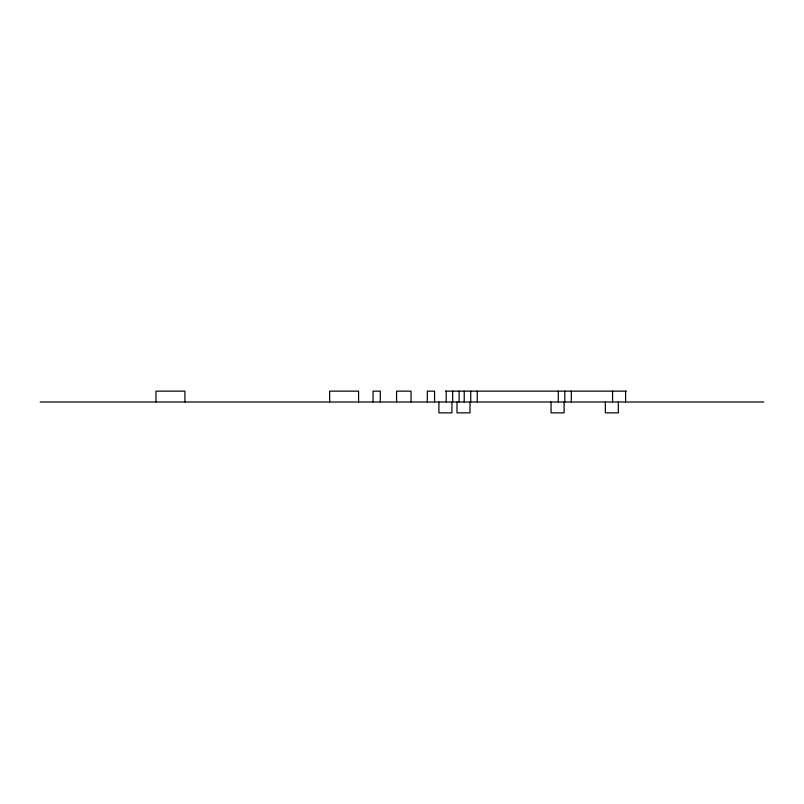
<?xml version="1.0" encoding="UTF-8"?>
<svg xmlns="http://www.w3.org/2000/svg" width="804" height="804" viewBox="0 0 804 804"><rect width="100%" height="100%" fill="white"/><g stroke="black" fill="none" stroke-linecap="round" stroke-linejoin="round"><path stroke-width="1.21" d="M445.416 391.146L626.316 391.146M40.2 402L763.8 402M625.592 391.146L625.592 402M618.336 402L618.336 412.854L605.352 412.854L605.352 402M612.568 391.146L612.568 402M571.322 391.146L571.322 402M564.81 391.146L564.81 402M564.086 402L564.086 412.854L551.062 412.854L551.062 402M558.298 391.146L558.298 402M477.254 391.146L477.254 402M470.742 391.146L470.742 402M470.018 402L470.018 412.854L456.994 412.854L456.994 402M464.23 391.146L464.23 402M459.114 391.146L459.114 402M452.652 391.146L452.652 402M451.928 402L451.928 412.854L438.904 412.854L438.904 402M446.19 391.146L446.19 402M434.562 402L434.562 391.146L427.326 391.146L427.326 402M411.045 402L411.045 391.146L396.573 391.146L396.573 402M380.292 402L380.292 391.146L373.056 391.146L373.056 402M358.584 402L358.584 391.146L329.64 391.146L329.64 402M184.92 402L184.92 391.146L155.976 391.146L155.976 402"/></g></svg>
